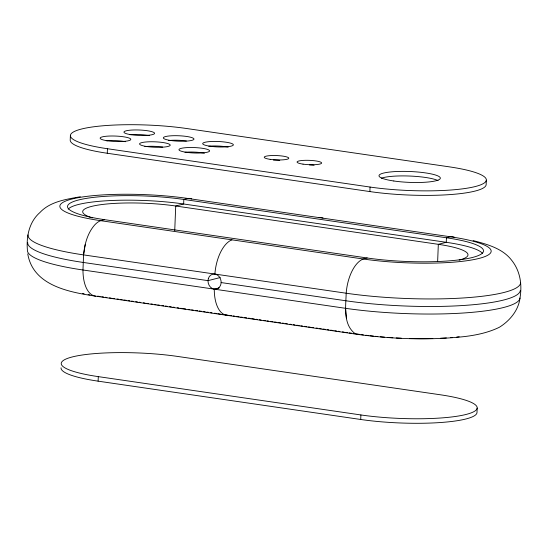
<?xml version="1.0" encoding="UTF-8"?>
<svg xmlns="http://www.w3.org/2000/svg" width="548" height="548" viewBox="0 0 548 548"><rect width="100%" height="100%" fill="white"/><g stroke="black" fill="none" stroke-linecap="round" stroke-linejoin="round"><path stroke-width="0.82" d="M80.316 196.753C66.294 199.287 50.115 201.5 39.915 212.542C29.222 221.858 26.256 236.359 27.4 249.97A115.107 20.386 2.3 0 0 82.974 269.993L345.576 308.312A115.107 20.386 2.3 0 0 519.997 298.03C522.299 284.296 520.203 270.589 511.209 259.697C502.057 248.189 486.686 244.182 473.116 240.586M70.397 135.383L70.219 139.911A76.741 13.59 2.3 0 0 107.264 153.255L369.873 191.574A76.741 13.59 2.3 0 0 486.151 184.717L486.329 180.189M85.214 244.62L83.577 254.902L82.974 269.993A33.01 16.584 -81.7 0 0 95.605 296.16L358.207 334.479C393.567 339.109 429.502 340.452 464.992 336.513C476.815 335.04 488.542 332.526 499.317 327.293C509.64 320.936 518.511 310.394 519.997 298.03M477.178 408.089L476.993 412.617A76.741 13.59 2.3 0 1 360.714 419.48L98.113 381.155L98.291 376.627A76.741 13.59 2.3 0 1 72.261 356.947A76.741 13.59 2.3 0 1 177.525 356.426L440.126 394.745A76.741 13.59 2.3 0 1 466.163 414.425A76.741 13.59 2.3 0 1 360.899 414.952L98.291 376.627M107.264 153.255L107.449 148.727A76.741 13.59 2.3 0 1 81.412 129.047A76.741 13.59 2.3 0 1 186.676 128.52L449.285 166.845A76.741 13.59 2.3 0 1 475.315 186.526A76.741 13.59 2.3 0 1 370.051 187.046L107.449 148.727M174.73 230.694L175.723 206.007L183.649 203.986L446.25 242.305A76.741 13.59 2.3 0 1 482.583 253.498M359.536 334.52A33.01 16.584 -81.7 0 1 354.426 333.129C342.952 323.663 345.857 306.174 346.185 293.221A33.01 16.584 -81.7 0 1 363.242 258.999L367.201 257.985A76.741 13.59 2.3 0 0 472.472 257.464A76.741 13.59 2.3 0 0 446.435 237.777L183.827 199.458A76.741 13.59 2.3 0 0 78.563 199.979A76.741 13.59 2.3 0 0 104.6 219.666L367.201 257.985M360.714 419.48L360.899 414.952M369.873 191.574L370.051 187.046M437.647 261.355L438.325 244.326L446.25 242.305L446.435 237.777L450.394 236.77A33.01 16.584 -81.7 0 1 454.333 237.195M520.6 282.932A115.107 20.386 2.3 0 1 346.185 293.221L83.577 254.902C84.556 244.257 87.488 233.249 94.626 225.016A33.01 16.584 -81.7 0 1 100.633 220.673L104.6 219.666M220.248 277.528L208.014 280.651L83.275 262.451A115.107 20.386 2.3 0 1 27.701 242.428M219.166 287.906L214.275 289.152A33.01 16.584 -81.7 0 0 226.906 315.319M221.145 282.569L345.877 300.77A115.107 20.386 2.3 0 0 520.299 290.481M97.606 296.139L100.147 296.509M101.839 296.756L103.538 297.002M105.23 297.249L106.922 297.496M109.463 297.872L111.162 298.119M112.854 298.365L114.546 298.612M117.087 298.982L118.786 299.229M120.478 299.475L122.17 299.722M123.869 299.968L126.41 300.338M128.102 300.592L129.794 300.838M131.493 301.085L133.185 301.332M135.726 301.701L137.418 301.948M139.117 302.195L140.809 302.441M143.35 302.811L145.042 303.058M146.741 303.311L148.433 303.558M150.974 303.928L152.666 304.174M154.365 304.421L156.057 304.667M157.749 304.914L159.447 305.161M161.989 305.531L163.681 305.777M165.373 306.031L167.072 306.277M169.613 306.647L171.305 306.894M172.997 307.14L174.696 307.387M177.237 307.757L178.929 308.003M180.621 308.25L185.704 308.997M188.245 309.367L189.944 309.613M191.636 309.86L193.328 310.106M195.869 310.476L197.568 310.723M199.26 310.969L201.801 311.346M203.493 311.593L205.192 311.839M206.884 312.086L208.576 312.333M210.274 312.579L211.966 312.826M214.508 313.196L216.2 313.442M217.899 313.689L220.44 314.066M222.132 314.312L223.824 314.559M225.523 314.805L228.064 315.175M229.756 315.422L231.448 315.669M233.147 315.915L234.839 316.162M236.531 316.408L239.072 316.785M240.771 317.032L242.463 317.278M244.155 317.525L246.696 317.895M248.395 318.141L250.087 318.388M251.779 318.635L254.32 319.005M256.019 319.251L257.711 319.505M259.403 319.751L261.101 319.998M263.643 320.368L265.335 320.614M267.027 320.861L268.726 321.107M270.417 321.354L272.959 321.724M274.651 321.971L276.35 322.224M278.041 322.471L280.583 322.841M282.275 323.087L283.974 323.334M285.666 323.58L287.358 323.827M289.899 324.197L291.598 324.443M293.29 324.69L294.982 324.943M296.674 325.19L299.215 325.56M300.914 325.807L302.606 326.053M304.298 326.3L306.839 326.67M308.538 326.916L310.23 327.163M311.922 327.416L313.62 327.663M316.162 328.033L317.854 328.279M319.546 328.526L321.244 328.773M322.936 329.019L325.478 329.389M327.17 329.636L328.869 329.882M330.56 330.136L333.102 330.506M334.794 330.752L336.493 330.999M338.185 331.245L339.876 331.492M342.418 331.862L344.117 332.109M345.809 332.355L347.501 332.602M349.199 332.855L351.741 333.225M353.433 333.472L355.125 333.718M356.823 333.965L359.365 334.335M95.605 296.16C69.158 292.173 33.031 285.652 27.749 253.84M346.411 317.963L345.576 308.312M319.094 217.611A33.01 16.584 -81.7 0 1 323.032 218.036M214.878 274.062A33.01 16.584 -81.7 0 1 231.941 239.832M191.725 198.876A33.01 16.584 -81.7 0 0 187.793 198.451A84.413 14.947 2.3 0 0 71.993 199.02A84.413 14.947 2.3 0 0 100.633 220.673L363.242 258.999A84.413 14.947 2.3 0 0 479.034 258.423A84.413 14.947 2.3 0 0 450.394 236.77L187.793 198.451L183.827 199.458L183.649 203.986A76.741 13.59 2.3 0 0 68.219 209.103M459.156 260.074A61.39 10.871 2.3 0 0 438.325 244.326L175.723 206.007A61.39 10.871 2.3 0 0 101.503 204.596A61.39 10.871 2.3 0 0 90.324 217.255M83.577 254.902A115.107 20.386 2.3 0 1 28.003 234.88M459.183 336.78A84.413 14.947 2.3 0 1 456.758 337.047M452.545 337.452A84.413 14.947 2.3 0 1 450.805 337.595M446.353 337.917A84.413 14.947 2.3 0 1 440.476 338.246M432.824 338.52A84.413 14.947 2.3 0 1 409.781 338.5M401.314 338.205A84.413 14.947 2.3 0 1 396.245 337.952M392.854 337.753A84.413 14.947 2.3 0 1 387.799 337.41M384.47 337.157A84.413 14.947 2.3 0 1 380.387 336.808M377.764 336.561A84.413 14.947 2.3 0 1 375.161 336.301M373.428 336.123A84.413 14.947 2.3 0 1 370.01 335.739M368.325 335.54A84.413 14.947 2.3 0 1 365.824 335.225M363.379 334.903A84.413 14.947 2.3 0 1 360.995 334.575M89.803 294.893A84.413 14.947 2.3 0 1 88.139 294.591M84.145 293.824A84.413 14.947 2.3 0 1 82.611 293.509M92.372 217.946A61.39 10.871 2.3 0 1 90.975 217.488M381.381 178.203A30.695 5.439 2.3 0 1 410.075 176.059A30.695 5.439 2.3 0 1 438.044 180.6M184.984 152.262A15.351 2.719 2.3 0 1 204.418 153.2M208.754 146.2A15.351 2.719 2.3 0 1 228.187 147.138M144.802 146.597A15.351 2.719 2.3 0 1 162.612 147.035M168.572 140.535A15.351 2.719 2.3 0 1 186.382 140.973M106.202 140.768A15.351 2.719 2.3 0 1 125.636 141.706M129.972 134.705A15.351 2.719 2.3 0 1 149.405 135.644M309.421 164.886A12.275 2.171 2.3 0 1 314.093 165.249M273.411 160.037A12.275 2.171 2.3 0 1 279.761 160.304M98.113 381.155A76.741 13.59 2.3 0 1 61.061 367.811M208.315 278.726A7.672 6.494 75.7 0 0 215.981 289.145A7.672 6.494 75.7 0 0 219.433 276.952A7.672 6.494 75.7 0 0 208.315 278.726M393.82 180.991A30.695 5.439 2.3 0 0 440.332 178.244A30.695 5.439 2.3 0 0 394.848 171.606A30.695 5.439 2.3 0 0 393.82 180.991M107.559 140.802A15.351 2.719 2.3 0 0 130.814 139.432A15.351 2.719 2.3 0 0 108.072 136.109A15.351 2.719 2.3 0 0 107.559 140.802M131.328 134.739A15.351 2.719 2.3 0 0 154.584 133.37A15.351 2.719 2.3 0 0 131.842 130.054A15.351 2.719 2.3 0 0 131.328 134.739M170.716 140.487A15.351 2.719 2.3 0 0 193.971 139.117A15.351 2.719 2.3 0 0 171.229 135.801A15.351 2.719 2.3 0 0 170.716 140.487M146.953 146.549A15.351 2.719 2.3 0 0 170.209 145.179A15.351 2.719 2.3 0 0 147.467 141.864A15.351 2.719 2.3 0 0 146.953 146.549M186.341 152.296A15.351 2.719 2.3 0 0 209.596 150.926A15.351 2.719 2.3 0 0 186.854 147.611A15.351 2.719 2.3 0 0 186.341 152.296M210.11 146.241A15.351 2.719 2.3 0 0 233.366 144.864A15.351 2.719 2.3 0 0 210.624 141.548A15.351 2.719 2.3 0 0 210.11 146.241M303.023 164.14A12.275 2.171 2.3 0 0 321.628 163.044A12.275 2.171 2.3 0 0 303.434 160.386A12.275 2.171 2.3 0 0 303.023 164.14M270.198 159.352A12.275 2.171 2.3 0 0 288.803 158.249A12.275 2.171 2.3 0 0 270.609 155.598A12.275 2.171 2.3 0 0 270.198 159.352"/></g></svg>
